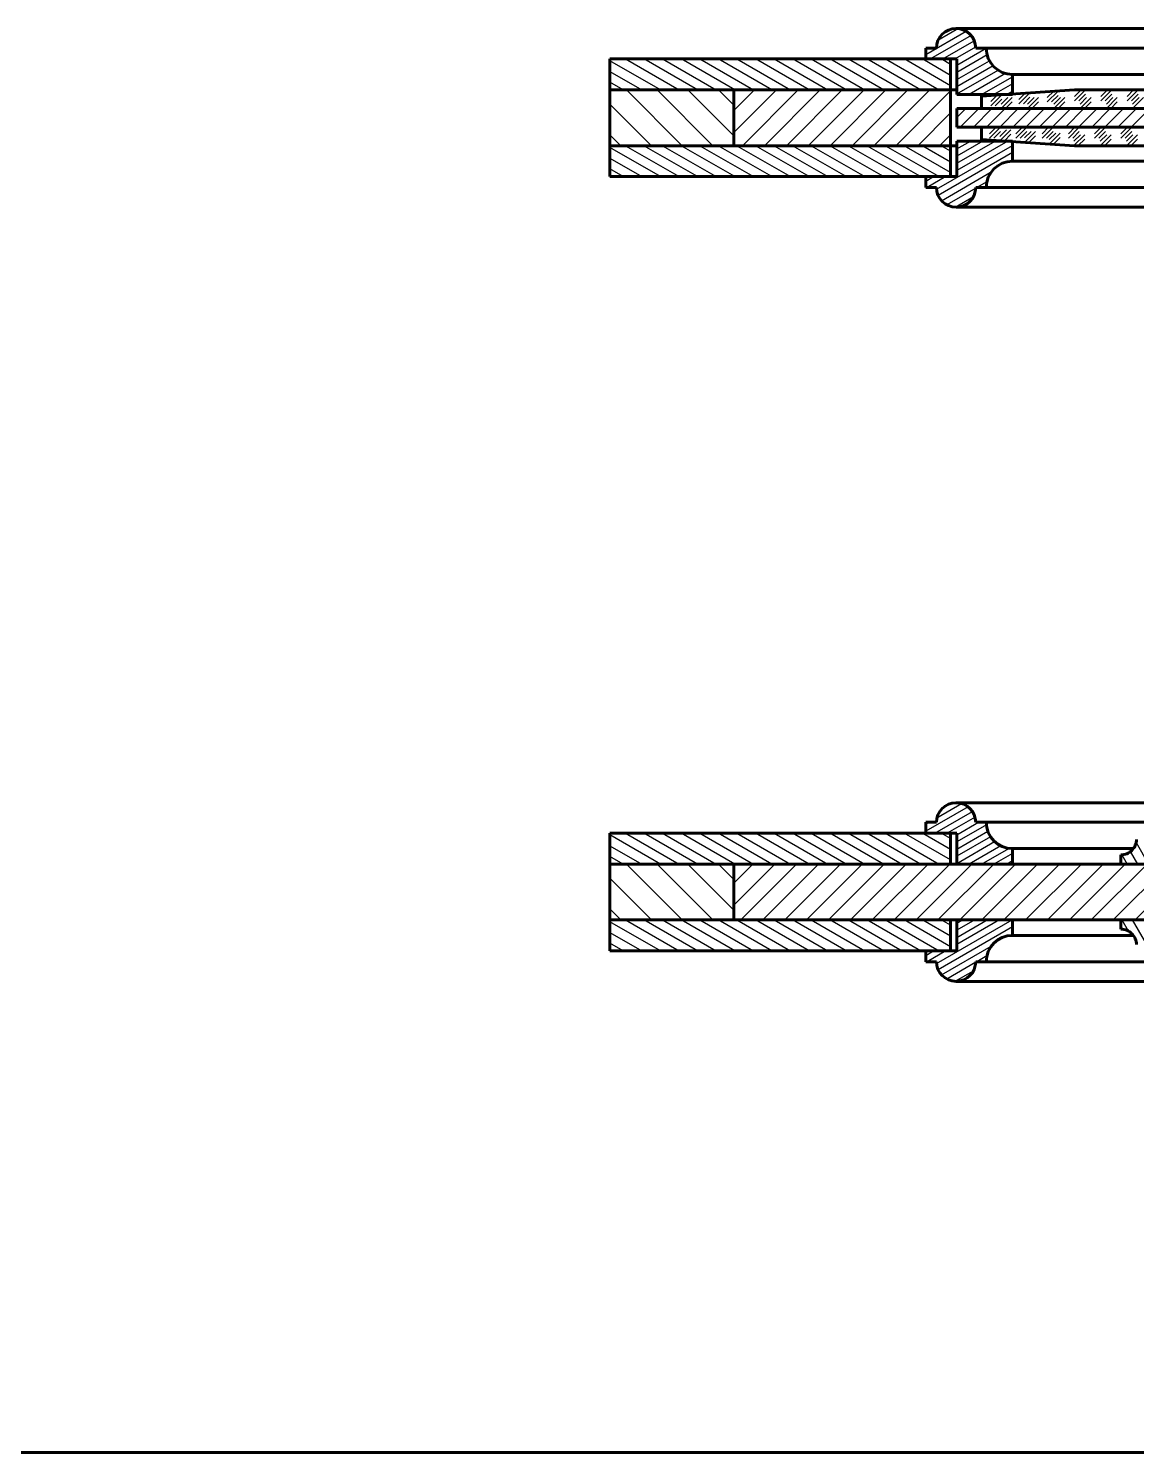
# Model space of a CAD drawing. Header units: inches. Extents: x -4554 to 14101, y -13650 to 2449.
# Drawn here: x 2812.3 to 3170, y -13500 to -13040.1 of the extents above; entities that cross this region are included whole.
import ezdxf

# ---------------------------------------------------------------- set-up
doc = ezdxf.new("R2010")
doc.units = ezdxf.units.IN
doc.layers.add('Слой1', color=7, linetype='Continuous')

# ---------------------------------------------------------------- blocks, each defined once
blk = doc.blocks.new('*B84')
at = {"layer": 'Слой1', "linetype": 'Continuous'}
for p, q in [((3040, -13323.22), (3053.22, -13310)), ((3046.14, -13310), (3040, -13316.14)), ((3060.29, -13310), (3042.29, -13328)), ((3049.36, -13328), (3067.36, -13310)), ((3074.43, -13310), (3056.43, -13328)), ((3063.5, -13328), (3081.5, -13310)), ((3088.57, -13310), (3070.57, -13328)), ((3077.64, -13328), (3095.64, -13310)), ((3102.71, -13310), (3084.71, -13328)), ((3091.78, -13328), (3109.78, -13310)), ((3116.86, -13310), (3098.86, -13328)), ((3105.93, -13328), (3123.93, -13310)), ((3131, -13310), (3113, -13328)), ((3120.07, -13328), (3138.07, -13310)), ((3145.14, -13310), (3127.14, -13328)), ((3134.21, -13328), (3152.21, -13310)), ((3159.28, -13310), (3141.28, -13328)), ((3148.35, -13328), (3166.35, -13310)), ((3173.42, -13310), (3155.42, -13328)), ((3162.49, -13328), (3180.49, -13310)), ((3187.57, -13310), (3169.57, -13328))]:
    blk.add_line(p, q, dxfattribs=at)
blk = doc.blocks.new('*B86')
at = {"layer": 'Слой1', "linetype": 'Continuous'}
for p, q in [((3005.35, -13310), (3023.35, -13328)), ((3033.25, -13328), (3015.25, -13310)), ((3025.15, -13310), (3040, -13324.85)), ((3040, -13314.95), (3035.05, -13310)), ((3013.45, -13328), (3000, -13314.55)), ((3000, -13324.45), (3003.55, -13328))]:
    blk.add_line(p, q, dxfattribs=at)
blk = doc.blocks.new('*B88')
at = {"layer": 'Слой1', "linetype": 'Continuous'}
for p, q in [((3016.32, -13310), (3000, -13300.58)), ((3005, -13300), (3022.32, -13310)), ((3028.32, -13310), (3011, -13300)), ((3017, -13300), (3034.32, -13310)), ((3040.32, -13310), (3023, -13300)), ((3029, -13300), (3046.32, -13310)), ((3052.32, -13310), (3035, -13300)), ((3041, -13300), (3058.32, -13310)), ((3064.32, -13310), (3047, -13300)), ((3053, -13300), (3070.32, -13310)), ((3076.32, -13310), (3059, -13300)), ((3065, -13300), (3082.32, -13310)), ((3088.32, -13310), (3071, -13300)), ((3077, -13300), (3094.32, -13310)), ((3100.32, -13310), (3083, -13300)), ((3089, -13300), (3106.32, -13310)), ((3110, -13308.66), (3095, -13300)), ((3101, -13300), (3110, -13305.2)), ((3110, -13301.73), (3107, -13300)), ((3000, -13304.04), (3010.32, -13310)), ((3004.32, -13310), (3000, -13307.51))]:
    blk.add_line(p, q, dxfattribs=at)
blk = doc.blocks.new('*B90')
at = {"layer": 'Слой1', "linetype": 'Continuous'}
for p, q in [((3115.66, -13291.49), (3102, -13299.38)), ((3104.92, -13300), (3117.05, -13293)), ((3105.58, -13295), (3113.54, -13290.41)), ((3102, -13297.07), (3102.98, -13296.5)), ((3117.88, -13294.83), (3108.92, -13300)), ((3112, -13300.53), (3118.98, -13296.5)), ((3121.54, -13297.33), (3112, -13302.84)), ((3112, -13305.15), (3122, -13299.38)), ((3122.9, -13301.17), (3112, -13307.46)), ((3112, -13309.77), (3124.21, -13302.72)), ((3126.21, -13304.11), (3116, -13310)), ((3120, -13310), (3128.81, -13304.92)), ((3130, -13306.54), (3124, -13310)), ((3128, -13310), (3130, -13308.85))]:
    blk.add_line(p, q, dxfattribs=at)
blk = doc.blocks.new('*B92')
at = {"layer": 'Слой1', "linetype": 'Continuous'}
for p, q in [((3016.32, -13338), (3000, -13328.58)), ((3005, -13328), (3022.32, -13338)), ((3028.32, -13338), (3011, -13328)), ((3017, -13328), (3034.32, -13338)), ((3040.32, -13338), (3023, -13328)), ((3029, -13328), (3046.32, -13338)), ((3052.32, -13338), (3035, -13328)), ((3041, -13328), (3058.32, -13338)), ((3064.32, -13338), (3047, -13328)), ((3053, -13328), (3070.32, -13338)), ((3076.32, -13338), (3059, -13328)), ((3065, -13328), (3082.32, -13338)), ((3088.32, -13338), (3071, -13328)), ((3077, -13328), (3094.32, -13338)), ((3100.32, -13338), (3083, -13328)), ((3089, -13328), (3106.32, -13338)), ((3110, -13336.66), (3095, -13328)), ((3101, -13328), (3110, -13333.2)), ((3110, -13329.73), (3107, -13328)), ((3000, -13332.04), (3010.32, -13338)), ((3004.32, -13338), (3000, -13335.51))]:
    blk.add_line(p, q, dxfattribs=at)
blk = doc.blocks.new('*B94')
at = {"layer": 'Слой1', "linetype": 'Continuous'}
for p, q in [((3105.43, -13342.09), (3129.83, -13328)), ((3130, -13330.21), (3105.95, -13344.1)), ((3125.83, -13328), (3112, -13335.99)), ((3112, -13333.68), (3121.83, -13328)), ((3117.83, -13328), (3112, -13331.37)), ((3112, -13329.06), (3113.83, -13328)), ((3129.09, -13333.05), (3130, -13332.52)), ((3102, -13339.45), (3104.51, -13338)), ((3108.51, -13338), (3102.45, -13341.5)), ((3107.05, -13345.77), (3123.14, -13336.48)), ((3121.71, -13339.62), (3118.45, -13341.5)), ((3118.1, -13341.7), (3108.75, -13347.1)), ((3111.46, -13347.84), (3117.39, -13344.42))]:
    blk.add_line(p, q, dxfattribs=at)
blk = doc.blocks.new('*B95')
at = {"layer": 'Слой1', "linetype": 'Continuous'}
for p, q in [((3169.91, -13303.04), (3173.93, -13310)), ((3165.26, -13306.99), (3167, -13310)), ((3170.46, -13310), (3168.11, -13305.93))]:
    blk.add_line(p, q, dxfattribs=at)
blk = doc.blocks.new('*B96')
at = {"layer": 'Слой1', "linetype": 'Continuous'}
for p, q in [((3165.27, -13328), (3167.32, -13331.56)), ((3174.51, -13338), (3168.73, -13328))]:
    blk.add_line(p, q, dxfattribs=at)
blk = doc.blocks.new('*B126')
at = {"layer": 'Слой1', "linetype": 'Continuous'}
for p, q in [((3005.35, -13060), (3023.35, -13078)), ((3033.25, -13078), (3015.25, -13060)), ((3025.15, -13060), (3040, -13074.85)), ((3040, -13064.95), (3035.05, -13060)), ((3013.45, -13078), (3000, -13064.55)), ((3000, -13074.45), (3003.55, -13078))]:
    blk.add_line(p, q, dxfattribs=at)
blk = doc.blocks.new('*B128')
at = {"layer": 'Слой1', "linetype": 'Continuous'}
for p, q in [((3005, -13050), (3022.32, -13060)), ((3028.32, -13060), (3011, -13050)), ((3017, -13050), (3034.32, -13060)), ((3040.32, -13060), (3023, -13050)), ((3029, -13050), (3046.32, -13060)), ((3052.32, -13060), (3035, -13050)), ((3041, -13050), (3058.32, -13060)), ((3064.32, -13060), (3047, -13050)), ((3053, -13050), (3070.32, -13060)), ((3076.32, -13060), (3059, -13050)), ((3065, -13050), (3082.32, -13060)), ((3088.32, -13060), (3071, -13050)), ((3077, -13050), (3094.32, -13060)), ((3100.32, -13060), (3083, -13050)), ((3089, -13050), (3106.32, -13060)), ((3110, -13058.66), (3095, -13050)), ((3101, -13050), (3110, -13055.2)), ((3110, -13051.73), (3107, -13050)), ((3016.32, -13060), (3000, -13050.58)), ((3000, -13054.04), (3010.32, -13060)), ((3004.32, -13060), (3000, -13057.51))]:
    blk.add_line(p, q, dxfattribs=at)
blk = doc.blocks.new('*B130')
at = {"layer": 'Слой1', "linetype": 'Continuous'}
for p, q in [((3005, -13078), (3022.32, -13088)), ((3028.32, -13088), (3011, -13078)), ((3017, -13078), (3034.32, -13088)), ((3040.32, -13088), (3023, -13078)), ((3029, -13078), (3046.32, -13088)), ((3052.32, -13088), (3035, -13078)), ((3041, -13078), (3058.32, -13088)), ((3064.32, -13088), (3047, -13078)), ((3053, -13078), (3070.32, -13088)), ((3076.32, -13088), (3059, -13078)), ((3065, -13078), (3082.32, -13088)), ((3088.32, -13088), (3071, -13078)), ((3077, -13078), (3094.32, -13088)), ((3100.32, -13088), (3083, -13078)), ((3089, -13078), (3106.32, -13088)), ((3110, -13086.66), (3095, -13078)), ((3101, -13078), (3110, -13083.2)), ((3110, -13079.73), (3107, -13078)), ((3016.32, -13088), (3000, -13078.58)), ((3000, -13082.04), (3010.32, -13088)), ((3004.32, -13088), (3000, -13085.51))]:
    blk.add_line(p, q, dxfattribs=at)
blk = doc.blocks.new('*B132')
at = {"layer": 'Слой1', "linetype": 'Continuous'}
for p, q in [((3040, -13073.75), (3053.75, -13060)), ((3046.68, -13060), (3040, -13066.68)), ((3060.82, -13060), (3042.82, -13078)), ((3049.9, -13078), (3067.9, -13060)), ((3074.97, -13060), (3056.97, -13078)), ((3064.04, -13078), (3082.04, -13060)), ((3089.11, -13060), (3071.11, -13078)), ((3078.18, -13078), (3096.18, -13060)), ((3103.25, -13060), (3085.25, -13078)), ((3092.32, -13078), (3110, -13060.32)), ((3110, -13067.39), (3099.39, -13078)), ((3106.46, -13078), (3110, -13074.46))]:
    blk.add_line(p, q, dxfattribs=at)
blk = doc.blocks.new('*B133')
at = {"layer": 'Слой1', "linetype": 'Continuous'}
for p, q in [((3112, -13068.88), (3114.88, -13066)), ((3119.12, -13066), (3113.12, -13072)), ((3117.36, -13072), (3123.36, -13066)), ((3127.61, -13066), (3121.61, -13072)), ((3125.85, -13072), (3131.85, -13066)), ((3136.09, -13066), (3130.09, -13072)), ((3134.34, -13072), (3140.34, -13066)), ((3144.58, -13066), (3138.58, -13072)), ((3142.82, -13072), (3148.82, -13066)), ((3153.06, -13066), (3147.06, -13072)), ((3151.31, -13072), (3157.31, -13066)), ((3161.55, -13066), (3155.55, -13072)), ((3159.79, -13072), (3165.79, -13066)), ((3170.03, -13066), (3164.03, -13072)), ((3168.28, -13072), (3174.28, -13066))]:
    blk.add_line(p, q, dxfattribs=at)
blk = doc.blocks.new('*B142')
at = {"layer": 'Слой1', "linetype": 'Continuous'}
for p, q in [((3102, -13048.57), (3115.01, -13041.05)), ((3112.5, -13040.19), (3105.91, -13044)), ((3116.63, -13042.43), (3103.52, -13050)), ((3107.52, -13050), (3117.65, -13044.15)), ((3118.09, -13046.2), (3111.52, -13050)), ((3112, -13052.03), (3121.5, -13046.55)), ((3121.79, -13048.69), (3112, -13054.34)), ((3112, -13056.65), (3122.54, -13050.57)), ((3123.7, -13052.21), (3112, -13058.96)), ((3112, -13061.27), (3125.31, -13053.59)), ((3127.77, -13054.7), (3116, -13061.5)), ((3120, -13061.5), (3130, -13055.73)), ((3130, -13058.04), (3124, -13061.5)), ((3128, -13061.5), (3130, -13060.35))]:
    blk.add_line(p, q, dxfattribs=at)
blk = doc.blocks.new('*B144')
at = {"layer": 'Слой1', "linetype": 'Continuous'}
for p, q in [((3105.43, -13092.09), (3130, -13077.9)), ((3128.43, -13076.5), (3112, -13085.99)), ((3112, -13083.68), (3124.43, -13076.5)), ((3120.43, -13076.5), (3112, -13081.37)), ((3112, -13079.06), (3116.43, -13076.5)), ((3112.43, -13076.5), (3112, -13076.75)), ((3130, -13080.21), (3105.95, -13094.1)), ((3129.09, -13083.05), (3130, -13082.52)), ((3107.05, -13095.77), (3123.14, -13086.48)), ((3102, -13089.45), (3104.51, -13088)), ((3108.51, -13088), (3102.45, -13091.5)), ((3118.1, -13091.7), (3108.75, -13097.1)), ((3121.71, -13089.62), (3118.45, -13091.5)), ((3111.46, -13097.84), (3117.39, -13094.42))]:
    blk.add_line(p, q, dxfattribs=at)
blk = doc.blocks.new('*B145')
at = {"layer": 'Слой1', "linetype": 'Continuous'}
for p, q in [((3126.53, -13061.56), (3122.99, -13065.1)), ((3125.11, -13061.56), (3122.99, -13063.69)), ((3126.53, -13062.98), (3124.41, -13065.1)), ((3126.34, -13066), (3129.87, -13062.46)), ((3126.34, -13064.59), (3128.46, -13062.46)), ((3127.75, -13066), (3129.87, -13063.88)), ((3135.62, -13060.96), (3132.08, -13064.49)), ((3134.21, -13060.96), (3132.08, -13063.08)), ((3135.62, -13062.37), (3133.5, -13064.49)), ((3134.82, -13066), (3138.36, -13062.46)), ((3134.82, -13064.59), (3136.94, -13062.46)), ((3136.23, -13066), (3138.36, -13063.88)), ((3144.71, -13060.35), (3141.18, -13063.89)), ((3143.3, -13060.35), (3141.18, -13062.47)), ((3144.71, -13061.77), (3142.59, -13063.89)), ((3143.31, -13066), (3146.84, -13062.46)), ((3143.31, -13064.59), (3145.43, -13062.46)), ((3144.72, -13066), (3146.84, -13063.88)), ((3153.55, -13060), (3150.01, -13063.54)), ((3152.13, -13060), (3150.01, -13062.12)), ((3153.55, -13061.41), (3151.43, -13063.54)), ((3151.79, -13066), (3155.33, -13062.46)), ((3151.79, -13064.59), (3153.91, -13062.46)), ((3153.21, -13066), (3155.33, -13063.88)), ((3162.03, -13060), (3158.5, -13063.54)), ((3160.62, -13060), (3158.5, -13062.12)), ((3162.03, -13061.41), (3159.91, -13063.54)), ((3160.28, -13066), (3163.81, -13062.46)), ((3160.28, -13064.59), (3162.4, -13062.46)), ((3161.69, -13066), (3163.81, -13063.88)), ((3170.52, -13060), (3166.98, -13063.54)), ((3169.1, -13060), (3166.98, -13062.12)), ((3170.52, -13061.41), (3168.4, -13063.54)), ((3168.76, -13066), (3172.3, -13062.46)), ((3168.76, -13064.59), (3170.88, -13062.46))]:
    blk.add_line(p, q, dxfattribs=at)
blk = doc.blocks.new('*B146')
at = {"layer": 'Слой1', "linetype": 'Continuous'}
for p, q in [((3126.09, -13072), (3122.56, -13075.54)), ((3124.68, -13072), (3122.56, -13074.12)), ((3126.09, -13073.41), (3123.97, -13075.54)), ((3125.94, -13076.4), (3129.47, -13072.86)), ((3125.94, -13074.98), (3128.06, -13072.86)), ((3134.58, -13072), (3131.04, -13075.54)), ((3133.16, -13072), (3131.04, -13074.12)), ((3134.58, -13073.41), (3132.46, -13075.54)), ((3133.89, -13076.93), (3137.43, -13073.39)), ((3133.89, -13075.51), (3136.02, -13073.39)), ((3143.06, -13072), (3139.53, -13075.54)), ((3141.65, -13072), (3139.53, -13074.12)), ((3143.06, -13073.41), (3140.94, -13075.54)), ((3151.55, -13072), (3148.01, -13075.54)), ((3150.13, -13072), (3148.01, -13074.12)), ((3151.55, -13073.41), (3149.43, -13075.54)), ((3160.03, -13072), (3156.5, -13075.54)), ((3158.62, -13072), (3156.5, -13074.12)), ((3160.03, -13073.41), (3157.91, -13075.54)), ((3168.52, -13072), (3164.98, -13075.54)), ((3167.1, -13072), (3164.98, -13074.12)), ((3168.52, -13073.41), (3166.4, -13075.54)), ((3127.35, -13076.4), (3129.47, -13074.27)), ((3135.31, -13076.93), (3137.43, -13074.8)), ((3141.85, -13077.46), (3145.38, -13073.92)), ((3141.85, -13076.04), (3143.97, -13073.92)), ((3143.26, -13077.46), (3145.38, -13075.34)), ((3149.8, -13077.99), (3153.34, -13074.45)), ((3149.8, -13076.57), (3151.93, -13074.45)), ((3151.22, -13077.99), (3153.34, -13075.87)), ((3158.28, -13078), (3161.81, -13074.46)), ((3158.28, -13076.59), (3160.4, -13074.46)), ((3159.69, -13078), (3161.81, -13075.88)), ((3166.76, -13078), (3170.3, -13074.46)), ((3166.76, -13076.59), (3168.88, -13074.46)), ((3168.18, -13078), (3170.3, -13075.88))]:
    blk.add_line(p, q, dxfattribs=at)

msp = doc.modelspace()

# ---------------------------------------------------------------- linework, layer by layer
at = {"layer": 'Слой1', "color": 7, "linetype": 'Continuous', "lineweight": 60}
for p, q in [((3111.78, -13040.15), (3688.25, -13040.15)), ((3112, -13050), (3000, -13050)), ((3000, -13088), (3000, -13050)), ((3105.4, -13046.5), (3102, -13046.5)), ((3102, -13046.5), (3102, -13050)), ((3102, -13050), (3112, -13050)), ((3110, -13088), (3110, -13050)), ((3112, -13050), (3112, -13061.5)), ((3118.1, -13046.5), (3678.5, -13046.5)), ((3121.5, -13046.5), (3118.1, -13046.5)), ((3670, -13055), (3130, -13055)), ((3130, -13061.5), (3130, -13055)), ((3112, -13060), (3000, -13060)), ((3040, -13078), (3040, -13060)), ((3130, -13061.5), (3112, -13061.5)), ((3150, -13060), (3120, -13062)), ((3120, -13066), (3120, -13062)), ((3650, -13060), (3150, -13060)), ((3112, -13072), (3112, -13066)), ((3688, -13066), (3112, -13066)), ((3688, -13072), (3112, -13072)), ((3120, -13076), (3120, -13072)), ((3112, -13078), (3000, -13078)), ((3112, -13088), (3112, -13076.5)), ((3130, -13076.5), (3112, -13076.5)), ((3150, -13078), (3120, -13076)), ((3130, -13076.5), (3130, -13083)), ((3650, -13078), (3150, -13078)), ((3670, -13083), (3130, -13083)), ((3112, -13088), (3000, -13088)), ((3102, -13091.5), (3102, -13088)), ((3102, -13088), (3112, -13088)), ((3105.4, -13091.5), (3102, -13091.5)), ((3118.1, -13091.5), (3678.5, -13091.5)), ((3121.5, -13091.5), (3118.1, -13091.5)), ((3111.78, -13097.85), (3688.25, -13097.85)), ((3111.78, -13290.15), (3688.25, -13290.15)), ((3105.4, -13296.5), (3102, -13296.5)), ((3102, -13296.5), (3102, -13300)), ((3118.1, -13296.5), (3678.5, -13296.5)), ((3121.5, -13296.5), (3118.1, -13296.5)), ((3112, -13300), (3000, -13300)), ((3000, -13338), (3000, -13300)), ((3102, -13300), (3112, -13300)), ((3110, -13310), (3110, -13300)), ((3112, -13300), (3112, -13310)), ((3130, -13310), (3130, -13305)), ((3168.91, -13305), (3130, -13305)), ((3165, -13307), (3165, -13310)), ((3800, -13310), (3000, -13310)), ((3040, -13328), (3040, -13310)), ((3800, -13328), (3000, -13328)), ((3110, -13328), (3110, -13338)), ((3112, -13338), (3112, -13328)), ((3130, -13328), (3130, -13333)), ((3165, -13331), (3165, -13328)), ((3168.91, -13333), (3130, -13333)), ((3112, -13338), (3000, -13338)), ((3102, -13341.5), (3102, -13338)), ((3102, -13338), (3112, -13338)), ((3105.4, -13341.5), (3102, -13341.5)), ((3118.1, -13341.5), (3678.5, -13341.5)), ((3121.5, -13341.5), (3118.1, -13341.5)), ((3111.78, -13347.85), (3688.25, -13347.85))]:
    msp.add_line(p, q, dxfattribs=at)
at = {"layer": 'Слой1', "linetype": 'Continuous', "lineweight": 60}
msp.add_line((-3250, -13500), (7250, -13500), dxfattribs=at)
at = {"layer": 'Слой1', "color": 7, "linetype": 'Continuous', "lineweight": 60}
for centre, radius, start, end in [((3111.75, -13046.5), 6.35, 0, 180), ((3130, -13046.5), 8.5, 180, 270), ((3130, -13091.5), 8.5, 90, 180), ((3111.75, -13091.5), 6.35, 180, 360), ((3111.75, -13296.5), 6.35, 0, 180), ((3130, -13296.5), 8.5, 180, 270), ((3165.02, -13302), 5, 269.7426, 360), ((3165.02, -13336), 5, 0, 90.2574), ((3130, -13341.5), 8.5, 90, 180), ((3111.75, -13341.5), 6.35, 180, 360)]:
    msp.add_arc(centre, radius, start, end, dxfattribs=at)

# ---------------------------------------------------------------- block references
at = {"layer": 'Слой1'}
for name in ['*B142', '*B128', '*B126', '*B132', '*B145', '*B133', '*B146', '*B130', '*B144', '*B90', '*B88', '*B95', '*B86', '*B84', '*B92', '*B94', '*B96']:
    msp.add_blockref(name, (0, 0), dxfattribs=at)

doc.saveas('drawing.dxf')
